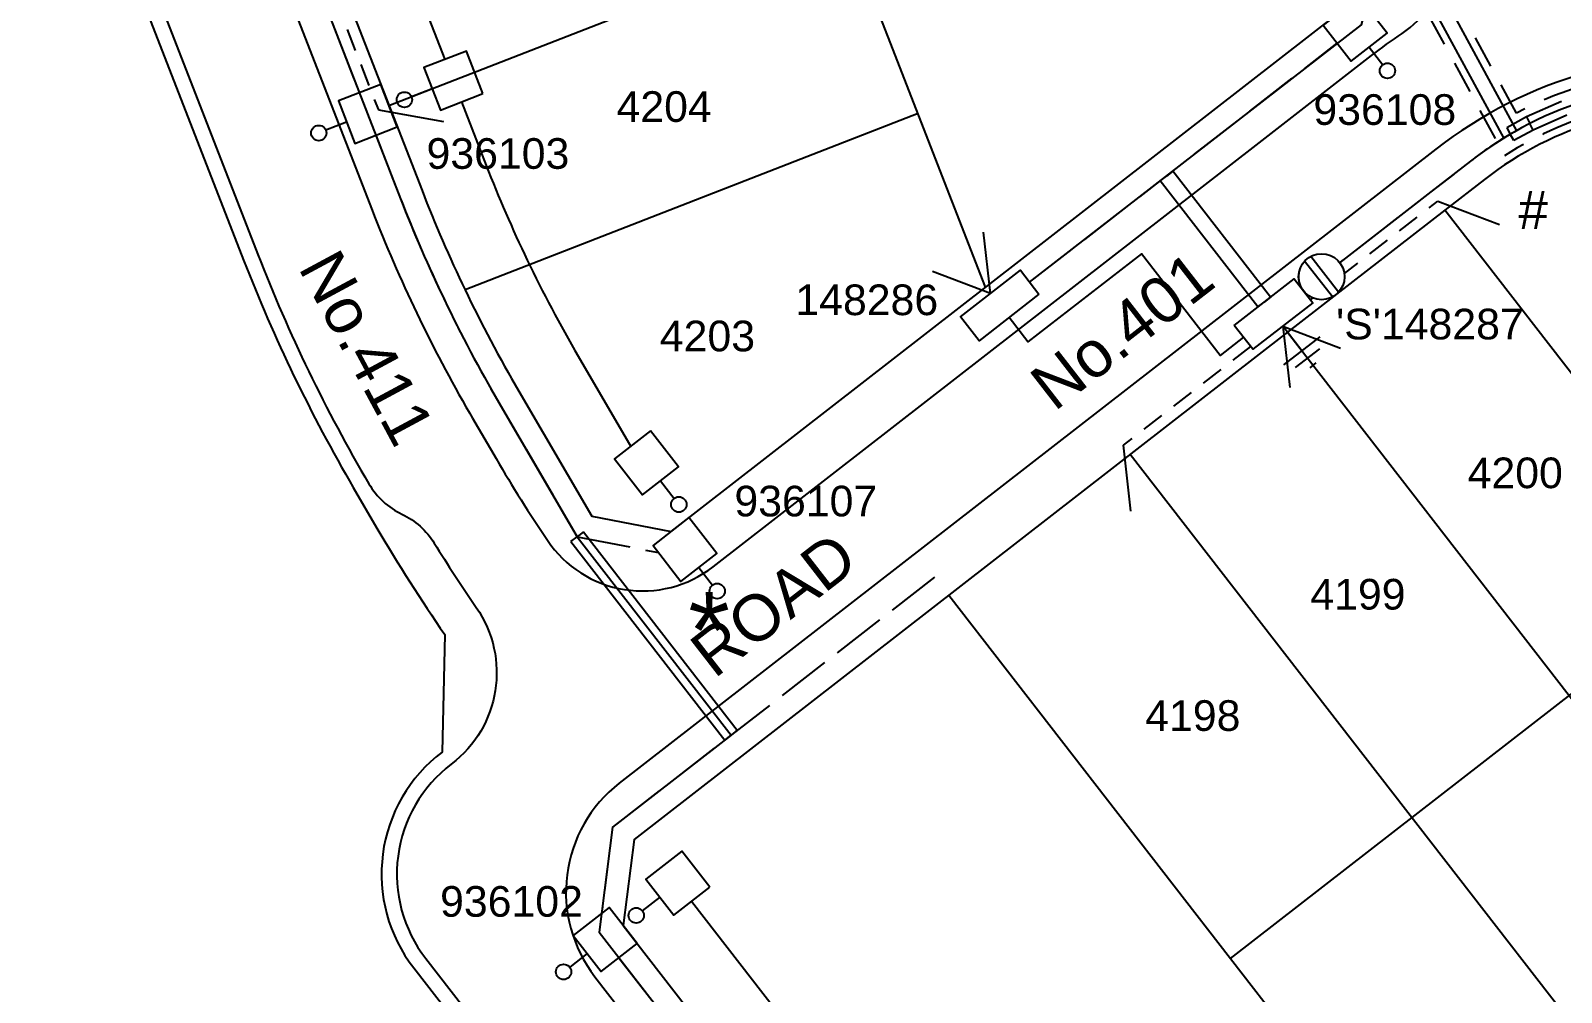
# Model space of a CAD drawing. Header units: metres. Extents: x 292331 to 292798, y 6234101 to 6234674.
# Drawn here: x 292416.2 to 292516.1, y 6234518.7 to 6234581.4 of the extents above; entities that cross this region are included whole.
import ezdxf
from ezdxf.enums import TextEntityAlignment as Align

# ---------------------------------------------------------------- set-up
doc = ezdxf.new("R2010")
doc.units = ezdxf.units.M
doc.header["$LTSCALE"] = 0.7
for name, pattern in [('Cable Exist OH', [1, 1, 0]), ('Cable Exist UG', [8.2, 4, -1.2, 1.8, -1.2]), ('Dash', [5, 3, -2]), ('IE Trench LV', [6.5, 5, -1.5])]:
    doc.linetypes.add(name, pattern=pattern)
doc.layers.get('0').update_dxf_attribs({"color": 6})
for name, color, linetype in [('_User Miscellaneous1', 3, 'Continuous'), ('_User Miscellaneous4', 7, 'Continuous'), ('_User Miscellaneous7', 150, 'Continuous'), ('_User Miscellaneous8', 7, 'Continuous'), ('_User_HV_Exist', 7, 'Continuous'), ('Cadastre Developer_SP_NEW', 4, 'Continuous'), ('Cadastre Easements_SP_EXT', 4, 'Continuous'), ('Cadastre Roads_SP_NEW', 8, 'Continuous'), ('Duct_SP_NEW', 2, 'Continuous'), ('Equip_LV_NEW', 5, 'Continuous'), ('Mains_LV_NEW_R6', 2, 'Continuous'), ('Mains_LV_NEW_T84', 2, 'Continuous'), ('Services_SP_NEW_UG', 2, 'Continuous'), ('SupportsUG_SP_LV_NEW', 2, 'Continuous'), ('SupportsUG_SP_LV_SL_NEW', 2, 'Continuous'), ('Trench_SP_NEW', 2, 'Continuous'), ('UG_Details_SP_MISC', 7, 'Continuous')]:
    doc.layers.add(name, color=color, linetype=linetype)
doc.layers.add('_User Miscellaneous5', color=7, linetype='Continuous', lineweight=35)
doc.layers.add('_User Notes', color=7, linetype='Continuous', plot=False)
doc.styles.add('ARIAL', font='arial.ttf', dxfattribs={"height": 2})
doc.styles.add('POLE_LABEL', font='arial.ttf')
doc.styles.add('SL_LABEL', font='arial.ttf')
doc.styles.get("Standard").update_dxf_attribs({"font": 'arial.ttf'})
doc.styles.add('style1', font='iso3098b.shx')
doc.linetypes.add('Cable New UG', pattern='A,8,-1,["x",style1,S=3.5,R=0,X=0.35,Y=-1],-3.5', length=12.5)
doc.linetypes.add('Cable Z', pattern='A,8,-1,["Z",Standard,S=2.5,R=0,X=0.35,Y=-1.25],-3.5', length=12.5)

# ---------------------------------------------------------------- blocks, each defined once
blk = doc.blocks.new('*U79')
at = {"layer": '_User Miscellaneous7', "lineweight": -3}
blk.add_lwpolyline([(0, -3.03), (0, -1.58)], dxfattribs=at)
blk.add_lwpolyline([(-1.485, -6), (1.485, -6), (1.485, -3.03), (-1.485, -3.03)], close=True, dxfattribs=at)
blk.add_circle((0, -1.08), 0.5, dxfattribs=at)
at = {"layer": '_User Miscellaneous8', "color": 2, "lineweight": -3}
blk.add_lwpolyline([(-1.485, 0), (1.485, 0), (1.485, 2.97), (-1.485, 2.97)], close=True, dxfattribs=at)
at = {"style": 'POLE_LABEL', "flags": 9}
blk.add_attdef('STRUCTURE_PLANT_NUMBER', text='', height=0.2, dxfattribs=at).set_placement((1.641, 1.727), align=Align.MIDDLE_LEFT)
for tag, flags, p in [('STREET_CODE', 9, (1.641, 1.485)), ('OWNED_BY', 9, (1.641, 1.085)), ('COLUMN_TYPE', 9, (1.641, 1.285)), ('OPERATED_BY', 9, (1.641, 0.885)), ('STATE', 9, (1.641, 0.485)), ('USAGE', 9, (1.641, 0.285)), ('MAINTAINED_BY', 9, (1.641, 0.685)), ('LEGEND', 9, (1.641, 0.085)), ('SUBURB', 9, (1.641, -0.315)), ('STREETNAME', 9, (1.641, -0.515)), ('PARENT', 9, (1.641, -0.115)), ('LOCATION', 9, (1.641, -0.715)), ('NOTES', 9, (1.641, -0.915)), ('Z', 1, (1.641, -1.315)), ('LABEL_ALIGNMENT', 9, (1.641, -1.115))]:
    blk.add_attdef(tag, text='', height=0.2, dxfattribs=dict(flags=flags)).set_placement(p, align=Align.MIDDLE_LEFT)
at = {"layer": '_User Miscellaneous5', "style": 'ARIAL', "flags": 8}
blk.add_attdef('ASSET_NUM', text='', height=2, dxfattribs=at).set_placement((2, 3.485), align=Align.MIDDLE_LEFT)
blk = doc.blocks.new('*U80')
at = {"layer": '_User Miscellaneous8', "color": 2}
blk.add_line((0, 0), (0, 1.45), dxfattribs=at)
blk.add_circle((0, 1.95), 0.5, dxfattribs=at)
for tag, p, flags in [('Z', (0, 0), 1), ('OPERATED_BY', (0, -9.607), 9)]:
    blk.add_attdef(tag, p, '', height=0.2, dxfattribs=dict(flags=flags))
at = {"style": 'SL_LABEL', "flags": 9}
blk.add_attdef('STREET_CODE', text='', height=0.2, dxfattribs=at).set_placement((0, -0.2), align=Align.MIDDLE_LEFT)
at = {"flags": 9}
for tag, p in [('CONSTRUCTED_VOLTAGE', (0, -0.4)), ('CONTROL_TYPE', (0, -0.6)), ('LANTERN_PURPOSE', (0, -0.8)), ('LANTERN_TYPE', (0, -1)), ('OPERATING_VOLTAGE', (0, -1.4)), ('ORIENTATION', (0, -1.6)), ('OWNED_BY', (0, -1.8)), ('STATE', (0, -2)), ('NO_PHASES', (0, -1.2)), ('CEXIST', (0, -2.4)), ('CNEW', (0, -2.6)), ('CNUMBER', (0, -2.8)), ('CREMOVE', (0, -3)), ('USAGE', (0, -2.2)), ('CREPLACE', (0, -3.2)), ('LKINGHEIGHT', (0, -3.4)), ('LBRACKET', (0, -3.6)), ('LBRACKETVOCAB', (0, -3.8)), ('LCATEGORY', (0, -4)), ('LCHARGE1', (0, -4.2)), ('LCHARGE1PERCENT', (0, -4.4)), ('LCHARGE2', (0, -4.6)), ('LCHARGE2PERCENT', (0, -4.8)), ('LCHARGE3', (0, -5)), ('LCHARGE3PERCENT', (0, -5.2)), ('LEXIST', (0, -5.4)), ('LLAMP', (0, -5.6)), ('LLAMPVOCAB', (0, -5.8)), ('LMAST', (0, -6)), ('LMASTVOCAB', (0, -6.2)), ('LNEW', (0, -6.4)), ('LANTNUMBER', (0, -6.6)), ('LOUTREACH', (0, -7)), ('LOUTREACHVOCAB', (0, -7.2)), ('LRATECODE', (0, -7.4)), ('LREMOVE', (0, -7.6)), ('LREPLACE', (0, -7.8)), ('LTYPE', (0, -8)), ('SUBURB', (0, -8.6)), ('STREETNAME', (0, -8.8)), ('LTYPEVOCAB', (0, -8.2)), ('LEGEND', (0, -8.4)), ('LOCATION', (0, -9)), ('NOTES', (0, -9.2)), ('MAINTAINED_BY', (0, -9.863))]:
    blk.add_attdef(tag, text='', height=0.2, dxfattribs=at).set_placement(p, align=Align.MIDDLE_LEFT)
at = {"layer": '_User Notes', "style": 'SL_LABEL', "flags": 8}
blk.add_attdef('ASSET_NUM', text='', height=2.5, dxfattribs=at).set_placement((2, 2), align=Align.MIDDLE_LEFT)
at = {"layer": '_User Notes', "flags": 8}
blk.add_attdef('LNUMBER', text='', height=2.5, dxfattribs=at).set_placement((1.2, -2.8), align=Align.MIDDLE_LEFT)
blk = doc.blocks.new('*U112')
at = {"layer": '_User Miscellaneous7', "lineweight": -3}
blk.add_lwpolyline([(-1.485, -3.03), (-1.485, -1.58)], dxfattribs=at)
blk.add_lwpolyline([(-2.97, -6), (0, -6), (0, -3.03), (-2.97, -3.03)], close=True, dxfattribs=at)
blk.add_circle((-1.485, -1.08), 0.5, dxfattribs=at)
at = {"layer": '_User Miscellaneous8', "color": 2, "lineweight": -3}
blk.add_lwpolyline([(-1.485, 0), (1.485, 0), (1.485, 2.97), (-1.485, 2.97)], close=True, dxfattribs=at)
at = {"style": 'POLE_LABEL', "flags": 9}
blk.add_attdef('STRUCTURE_PLANT_NUMBER', text='', height=0.2, dxfattribs=at).set_placement((1.641, 1.727), align=Align.MIDDLE_LEFT)
for tag, flags, p in [('STREET_CODE', 9, (1.641, 1.485)), ('OWNED_BY', 9, (1.641, 1.085)), ('COLUMN_TYPE', 9, (1.641, 1.285)), ('OPERATED_BY', 9, (1.641, 0.885)), ('STATE', 9, (1.641, 0.485)), ('USAGE', 9, (1.641, 0.285)), ('MAINTAINED_BY', 9, (1.641, 0.685)), ('LEGEND', 9, (1.641, 0.085)), ('SUBURB', 9, (1.641, -0.315)), ('STREETNAME', 9, (1.641, -0.515)), ('PARENT', 9, (1.641, -0.115)), ('LOCATION', 9, (1.641, -0.715)), ('NOTES', 9, (1.641, -0.915)), ('Z', 1, (1.641, -1.315)), ('LABEL_ALIGNMENT', 9, (1.641, -1.115))]:
    blk.add_attdef(tag, text='', height=0.2, dxfattribs=dict(flags=flags)).set_placement(p, align=Align.MIDDLE_LEFT)
at = {"layer": '_User Miscellaneous5', "style": 'ARIAL', "flags": 8}
blk.add_attdef('ASSET_NUM', text='', height=2, dxfattribs=at).set_placement((2, 3.485), align=Align.MIDDLE_LEFT)
blk = doc.blocks.new('*U84')
at = {"layer": 'Services_SP_NEW_UG', "color": 2, "flags": 128}
blk.add_lwpolyline([(13, -0.75), (15.247, 2.934)], dxfattribs=at)
at = {"layer": 'Services_SP_NEW_UG', "color": 2, "linetype": 'Dash', "ltscale": 0.7, "flags": 128}
blk.add_lwpolyline([(2.473, -0.75), (13, -0.75)], dxfattribs=at)
blk = doc.blocks.new('A$C1B2C29DD')
at = {"layer": 'Services_SP_NEW_UG', "color": 2, "flags": 128}
for points in [[(0, 0), (-2.1, 3.444)], [(0, 0), (2.1, 3.444)]]:
    blk.add_lwpolyline(points, dxfattribs=at)
blk = doc.blocks.new('*U86')
at = {"layer": 'Services_SP_NEW_UG', "color": 2, "flags": 128}
blk.add_lwpolyline([(-13, -0.75), (-15.247, 2.934)], dxfattribs=at)
at = {"layer": 'Services_SP_NEW_UG', "color": 2, "linetype": 'Dash', "ltscale": 0.7, "flags": 128}
blk.add_lwpolyline([(-2.473, -0.75), (-13, -0.75)], dxfattribs=at)
blk = doc.blocks.new('Earth')
for p, q in [((0, -2.044), (0, 0)), ((-1.5, -2.044), (1.5, -2.044)), ((-1, -2.644), (1, -2.644)), ((-0.25, -3.244), (0.25, -3.244))]:
    blk.add_line(p, q)
blk = doc.blocks.new('*U96')
at = {"layer": 'Services_SP_NEW_UG', "color": 2, "flags": 128}
for points in [[(0, 0), (-2.1, -3.444)], [(0, 0), (2.1, -3.444)]]:
    blk.add_lwpolyline(points, dxfattribs=at)
blk = doc.blocks.new('*U89')
at = {"layer": 'Services_SP_NEW_UG', "color": 2, "flags": 128}
blk.add_lwpolyline([(4.415, 12.25), (1.523, 15.452)], dxfattribs=at)
at = {"layer": 'Services_SP_NEW_UG', "color": 2, "linetype": 'Dash', "ltscale": 0.7, "flags": 128}
blk.add_lwpolyline([(1.418, 2.153), (4.415, 12.25)], dxfattribs=at)
blk = doc.blocks.new('*U72')
blk.add_wipeout([(-1.056, -0.443), (-1.18, -0.584), (-1.286, -0.739), (-1.371, -0.906), (-1.435, -1.083), (-1.476, -1.266), (-1.493, -1.453), (-1.487, -1.64), (-1.458, -1.826), (-1.406, -2.006), (-1.331, -2.178), (-1.236, -2.339), (-1.121, -2.488), (-0.988, -2.62), (-0.84, -2.735), (-0.679, -2.831), (-0.506, -2.906), (-0.326, -2.958), (-0.141, -2.987), (0.047, -2.993), (0.233, -2.976), (0.416, -2.935), (0.593, -2.871), (0.76, -2.786), (0.915, -2.681), (1.056, -2.557), (1.18, -2.416), (1.286, -2.261), (1.371, -2.094), (1.435, -1.917), (1.476, -1.734), (1.493, -1.547), (1.487, -1.36), (1.458, -1.174), (1.406, -0.994), (1.331, -0.822), (1.236, -0.661), (1.121, -0.512), (0.988, -0.38), (0.84, -0.265), (0.679, -0.169), (0.506, -0.094), (0.326, -0.042), (0.141, -0.013), (-0.047, -0.007), (-0.233, -0.024), (-0.416, -0.065), (-0.593, -0.129), (-0.76, -0.214), (-0.915, -0.319)])
for p, q in [((-1.479, -1.25), (1.479, -1.25)), ((-1.479, -1.75), (1.479, -1.75))]:
    blk.add_line(p, q)
blk.add_circle((0, -1.5), 1.5)
for tag, flags, p in [('ACTUAL_STATUS', 9, (1.5, 0)), ('OPERATING_VOLTAGE', 9, (1.5, -0.6)), ('ORIENTATION', 9, (1.5, -0.8)), ('STATE', 9, (1.5, -1)), ('CONSTRUCTED_VOLTAGE', 9, (1.5, -0.2)), ('NO_PHASES', 9, (1.5, -0.4)), ('SWITCH_TYPE', 9, (1.5, -1.2)), ('OWNED_BY', 9, (1.5, -1.8)), ('OPERATED_BY', 9, (1.5, -2)), ('USAGE', 9, (1.5, -1.4)), ('NOTES', 9, (1.5, -1.6)), ('TYPE', 9, (1.5, -2.6)), ('Z', 1, (1.5, -2.8)), ('MAINTAINED_BY', 9, (1.5, -2.2)), ('NUMBER_OF_PHASES', 9, (1.5, -2.4))]:
    blk.add_attdef(tag, text='', height=0.2, dxfattribs=dict(flags=flags)).set_placement(p, align=Align.MIDDLE_LEFT)
blk = doc.blocks.new('*U105')
at = {"lineweight": -3}
blk.add_lwpolyline([(-2.475, 2.49), (2.475, 2.49), (2.475, 0.51), (-2.475, 0.51)], close=True, dxfattribs=at)
for tag, flags, p in [('STREET_CODE', 9, (1.5, 3.5)), ('OWNED_BY', 9, (1.5, 3.3)), ('OPERATED_BY', 9, (1.5, 3.1)), ('MAINTAINED_BY', 9, (1.5, 2.9)), ('STATE', 9, (1.5, 2.7)), ('SUPPORT_TYPE', 9, (1.5, 2.5)), ('USAGE', 9, (1.5, 2.3)), ('LEGEND', 9, (1.5, 2.1)), ('PARENT', 9, (1.5, 1.9)), ('Z', 1, (1.5, 0.9)), ('SUBURB', 9, (1.5, 1.7)), ('STREETNAME', 9, (1.5, 1.5)), ('LOCATION', 9, (1.5, 1.3)), ('NOTES', 9, (1.5, 1.1))]:
    blk.add_attdef(tag, text='', height=0.2, dxfattribs=dict(flags=flags)).set_placement(p, align=Align.MIDDLE_LEFT)
at = {"layer": '_User Miscellaneous4', "style": 'ARIAL', "flags": 8}
blk.add_attdef('ASSET_NUM', text='', height=2, dxfattribs=at).set_placement((2, 5.5), align=Align.MIDDLE_LEFT)

msp = doc.modelspace()

# ---------------------------------------------------------------- linework, layer by layer
at = {"layer": '_User_HV_Exist', "color": 7, "linetype": 'Cable Exist UG', "lineweight": 0, "flags": 128}
msp.add_lwpolyline([(292529.156, 6234577.63), (292527.247, 6234577.816, 0.13286), (292514.888, 6234575.735)], format="xyb", dxfattribs=at)
at = {"layer": 'Cadastre Developer_SP_NEW', "flags": 128}
msp.add_lwpolyline([(292747.582, 6234558.221, 0.173782), (292724.604, 6234569.598), (292520.461, 6234589.531), (292515.029, 6234593.647), (292499.836, 6234632.683, 0.414213), (292486.89, 6234638.375), (292422.589, 6234613.348, 0.414213), (292416.897, 6234600.402), (292430.116, 6234566.436, 0.039296), (292437.28, 6234551.596), (292438.821, 6234548.955, 0.019621), (292443.249, 6234542.009), (292443.069, 6234534.343, 0.41715), (292441.219, 6234520.251), (292559.651, 6234367.619)], format="xyb", dxfattribs=at)
for points in [[(292485.366, 6234624.368), (292433.18, 6234604.057), (292430.903, 6234598.878), (292441.765, 6234570.97, 0.01908), (292444.574, 6234564.496, 0.0202), (292448.076, 6234557.896), (292452.842, 6234549.73), (292458.018, 6234548.728), (292501.771, 6234582.677), (292503.48, 6234588.857), (292490.545, 6234622.091), (292485.366, 6234624.368)], [(292568.979, 6234540.655, 0.101616), (292575.732, 6234548.538, 0.102489), (292578.84, 6234558.532), (292579.684, 6234567.172), (292576.091, 6234571.542), (292527.101, 6234576.323, 0.191592), (292511.122, 6234571.706), (292508.537, 6234569.701), (292498.267, 6234561.731), (292455.603, 6234528.628), (292454.895, 6234523.015), (292486.773, 6234481.932), (292492.385, 6234481.224), (292545.319, 6234522.297)]]:
    msp.add_lwpolyline(points, format="xyb", close=True, dxfattribs=at)
for points in [[(292478.557, 6234564.665), (292459.273, 6234614.213)], [(292469.429, 6234588.119), (292439.608, 6234576.513)], [(292474.144, 6234576.004), (292444.574, 6234564.496)], [(292494.536, 6234520.865), (292544.409, 6234559.563), (292545.866, 6234574.492)], [(292545.319, 6234522.297), (292508.537, 6234569.701)], [(292498.267, 6234561.731), (292535.049, 6234514.328)], [(292524.778, 6234506.358), (292487.996, 6234553.762)], [(292476.145, 6234544.566), (292512.927, 6234497.163)]]:
    msp.add_lwpolyline(points, dxfattribs=at)
at = {"layer": 'Cadastre Easements_SP_EXT', "color": 7, "linetype": 'Dash'}
for p, q in [((292513.205, 6234576.018), (292505.968, 6234589.358)), ((292504.15, 6234588.515), (292512.432, 6234573.248))]:
    msp.add_line(p, q, dxfattribs=at)
for radius, end in [(25, 117.93108), (23, 122.86987)]:
    msp.add_arc((292524.915, 6234553.93), radius, 84.42505, end, dxfattribs=at)
at = {"layer": 'Cadastre Roads_SP_NEW'}
for points in [[(292496.423, 6234574.097), (292503.748, 6234579.781, -0.016826), (292505.749, 6234581.228, 0.35075), (292508.549, 6234590.17), (292506.736, 6234594.829, 0.149011), (292504.932, 6234597.12, -0.149011), (292503.128, 6234599.41), (292494.351, 6234621.963, 0.414213), (292482.699, 6234627.086), (292433.308, 6234607.863, 0.414213), (292428.185, 6234596.211), (292438.503, 6234569.7, 0.038261), (292444.854, 6234556.475), (292445.053, 6234556.132), (292446.594, 6234553.491, 0.016418), (292449.948, 6234548.155, 0.433666), (292460.761, 6234546.426)], [(292485.05, 6234478.444, 0.414214), (292495.573, 6234477.116), (292499.523, 6234480.181, 0.149011), (292501.206, 6234482.562, -0.149011), (292502.888, 6234484.943), (292571.123, 6234537.889), (292571.512, 6234538.196, 0.201868), (292582.324, 6234558.192), (292583.167, 6234566.832, 0.414213), (292576.431, 6234575.025), (292528.747, 6234579.679, 0.191592), (292507.939, 6234573.667), (292454.643, 6234532.312, 0.414214), (292453.05, 6234519.685)]]:
    msp.add_lwpolyline(points, format="xyb", close=True, dxfattribs=at)
at = {"layer": 'Duct_SP_NEW'}
for p, q in [((292489.948, 6234571.604), (292490.359, 6234571.923)), ((292490.769, 6234572.242), (292490.359, 6234571.923)), ((292497.151, 6234564.017), (292490.769, 6234572.242)), ((292496.329, 6234563.38), (292489.948, 6234571.604)), ((292497.151, 6234564.017), (292496.74, 6234563.699)), ((292496.329, 6234563.38), (292496.74, 6234563.699)), ((292451.478, 6234548.068), (292451.889, 6234548.387)), ((292451.478, 6234548.068), (292461.524, 6234535.12)), ((292452.3, 6234548.706), (292451.889, 6234548.387)), ((292452.3, 6234548.706), (292462.346, 6234535.758)), ((292462.346, 6234535.758), (292461.935, 6234535.439)), ((292461.524, 6234535.12), (292461.935, 6234535.439))]:
    msp.add_line(p, q, dxfattribs=at)
at = {"layer": 'Mains_LV_NEW_R6', "color": 2, "linetype": 'Cable Z', "flags": 128}
for points in [[(292434.962, 6234587.045), (292439.63, 6234588.862), (292443.263, 6234579.529)], [(292459.361, 6234524.601), (292489.111, 6234486.259)]]:
    msp.add_lwpolyline(points, dxfattribs=at)
msp.add_lwpolyline([(292444.34, 6234576.761), (292445.959, 6234572.602, 0.01908), (292448.631, 6234566.443, 0.0202), (292451.962, 6234560.165), (292455.393, 6234554.286)], format="xyb", dxfattribs=at)
at = {"layer": 'Mains_LV_NEW_T84', "color": 2, "linetype": 'Cable New UG', "flags": 128}
for points in [[(292481.432, 6234564.997), (292503.084, 6234581.797), (292505.059, 6234588.937), (292491.717, 6234623.215), (292485.401, 6234625.991), (292475.014, 6234621.949)], [(292495.392, 6234561.399), (292493.871, 6234560.22), (292488.722, 6234566.856), (292481.316, 6234561.11), (292480.084, 6234562.698)], [(292499.309, 6234564.439), (292499.302, 6234564.434)]]:
    msp.add_lwpolyline(points, dxfattribs=at)
for points in [[(292435.478, 6234582.988), (292440.367, 6234570.426, 0.01908), (292443.222, 6234563.847, 0.0202), (292446.78, 6234557.14), (292451.889, 6234548.387), (292461.935, 6234535.439), (292454.193, 6234529.432), (292453.329, 6234522.587), (292485.969, 6234480.522), (292492.814, 6234479.658), (292534.013, 6234511.626)], [(292537.05, 6234576.859), (292527.247, 6234577.816, 0.191608), (292510.202, 6234572.891), (292507.618, 6234570.886), (292499.309, 6234564.439)]]:
    msp.add_lwpolyline(points, format="xyb", dxfattribs=at)
at = {"layer": 'Trench_SP_NEW', "linetype": 'IE Trench LV', "flags": 128}
for points in [[(292434.393, 6234585.777), (292437.671, 6234577.353)], [(292481.432, 6234564.997), (292501.517, 6234580.581)], [(292451.889, 6234548.387), (292457.201, 6234547.358)], [(292475.225, 6234545.752), (292454.193, 6234529.432), (292453.482, 6234523.798)], [(292454.621, 6234520.923), (292484.678, 6234482.186)]]:
    msp.add_lwpolyline(points, dxfattribs=at)
for points in [[(292438.749, 6234574.585), (292440.367, 6234570.426, 0.018832), (292443.181, 6234563.931, 0.000248), (292443.222, 6234563.847, 0.0202), (292446.78, 6234557.14), (292451.889, 6234548.387)], [(292512.807, 6234574.652, 0.032783), (292510.202, 6234572.891), (292507.618, 6234570.886), (292499.302, 6234564.434)]]:
    msp.add_lwpolyline(points, format="xyb", dxfattribs=at)
at = {"layer": 'UG_Details_SP_MISC'}
for p, q in [((292512.386, 6234574.423), (292504.637, 6234588.708)), ((292513.23, 6234574.881), (292505.481, 6234589.165)), ((292516.158, 6234576.791), (292513.868, 6234575.776)), ((292513.868, 6234575.776), (292512.579, 6234575.074)), ((292513.868, 6234575.776), (292514.08, 6234575.345)), ((292516.504, 6234575.894), (292514.293, 6234574.914)), ((292512.579, 6234575.074), (292512.808, 6234574.652)), ((292513.23, 6234574.881), (292512.808, 6234574.652)), ((292514.293, 6234574.914), (292513.038, 6234574.231)), ((292514.293, 6234574.914), (292514.08, 6234575.345)), ((292512.386, 6234574.423), (292512.808, 6234574.652)), ((292513.038, 6234574.231), (292512.808, 6234574.652))]:
    msp.add_line(p, q, dxfattribs=at)

# ---------------------------------------------------------------- block references
at = {"layer": 'Equip_LV_NEW', "linetype": 'Cable Exist OH', "lineweight": 0, "rotation": 37.8090525317281}
msp.add_blockref('Earth', (292497.954, 6234562.134), dxfattribs=at)
at = {"layer": 'Services_SP_NEW_UG'}
for name, p, rotation in [('*U89', (292434.893, 6234588.628), 217.8090412238585), ('*U86', (292498.267, 6234561.731), 217.809041221984), ('*U84', (292498.267, 6234561.731), 217.8090412238585)]:
    msp.add_blockref(name, p, dxfattribs=dict(at, rotation=rotation))
at = {"layer": 'Services_SP_NEW_UG', "color": 2, "rotation": 217.8090412108978}
for name, p in [('*U96', (292478.87, 6234564.262)), ('A$C1B2C29DD', (292497.954, 6234562.134))]:
    msp.add_blockref(name, p, dxfattribs=at)
at = {"layer": 'SupportsUG_SP_LV_NEW'}
ref = msp.add_blockref('*U105', (292478.557, 6234564.665), dxfattribs=dict(at, rotation=217.8090066122398))
ref.add_attrib('ASSET_NUM_001', '148286', (292466.137, 6234562.846), dxfattribs={"layer": '_User Miscellaneous4', "height": 2, "style": 'ARIAL'})
at = {"layer": 'SupportsUG_SP_LV_SL_NEW', "ltscale": 0.5}
ref = msp.add_blockref('*U79', (292501.771, 6234582.677), dxfattribs=dict(at, rotation=217.8090505911786))
ref.add_attrib('ASSET_NUM_001', '936108', (292499.954, 6234575.259), dxfattribs={"layer": '_User Miscellaneous5', "height": 2, "style": 'ARIAL'})
ref = msp.add_blockref('*U79', (292439.608, 6234576.513), dxfattribs=dict(at, rotation=111.2662806491717))
ref.add_attrib('ASSET_NUM_001', '936103', (292442.058, 6234572.393), dxfattribs={"layer": '_User Miscellaneous5', "height": 2, "style": 'ARIAL'})
for p, rotation in [((292503.591, 6234580.33), 217.8090505911786), ((292436.84, 6234575.436), 111.2662806491717), ((292459.839, 6234546.381), 217.8090505938401), ((292452.549, 6234521.195), 127.8090505956806)]:
    msp.add_blockref('*U80', p, dxfattribs=dict(at, rotation=rotation))
ref = msp.add_blockref('*U112', (292458.018, 6234548.728), dxfattribs=dict(at, rotation=217.8090505938401))
ref.add_attrib('ASSET_NUM_001', '936107', (292462.157, 6234549.716), dxfattribs={"layer": '_User Miscellaneous5', "height": 2, "style": 'ARIAL'})
ref = msp.add_blockref('*U79', (292454.895, 6234523.015), dxfattribs=dict(at, rotation=127.8090505956806))
ref.add_attrib('ASSET_NUM_001', '936102', (292442.943, 6234523.596), dxfattribs={"layer": '_User Miscellaneous5', "height": 2, "style": 'ARIAL'})

# ---------------------------------------------------------------- texts
at = {"layer": '_User Miscellaneous1', "color": 7, "insert": (292513.331, 6234570.96), "char_height": 2.5, "attachment_point": 1, "rotation": 0.15861, "style": 'ARIAL'}
msp.add_mtext_dynamic_manual_height_columns('{\\C3;#}', width=5, gutter_width=10, heights=[0], dxfattribs=at)
at = {"layer": '_User Miscellaneous1', "color": 7, "insert": (292460.507, 6234542.287), "char_height": 5, "attachment_point": 5, "style": 'ARIAL'}
msp.add_mtext_dynamic_manual_height_columns('{\\C3;*}', width=5, gutter_width=4, heights=[0], dxfattribs=at)
at = {"layer": 'Cadastre Developer_SP_NEW', "color": 4, "style": 'ARIAL'}
for s, p in [('4204', (292454.463, 6234575.455)), ('4203', (292457.29, 6234560.486)), ('4200', (292510.023, 6234551.556)), ('4199', (292499.754, 6234543.636)), ('4198', (292488.976, 6234535.72))]:
    msp.add_text(s, height=2, dxfattribs=at).set_placement(p)
at = {"layer": 'Cadastre Roads_SP_NEW', "color": 2, "style": 'ARIAL'}
for s, rotation, p in [('No.411', 298.2901, (292433.646, 6234565.955)), ('                        No.401', 37.80905, (292460.966, 6234539.382)), ('ROAD', 37.80905, (292460.843, 6234539.083))]:
    msp.add_text(s, height=3, rotation=rotation, dxfattribs=at).set_placement(p)

# ---------------------------------------------------------------- next in the draw order: block references
at = {"layer": 'Equip_LV_NEW', "linetype": 'Cable Exist OH', "lineweight": 0, "rotation": 127.809052535906}
msp.add_blockref('*U72', (292499.302, 6234564.434), dxfattribs=at)

# ---------------------------------------------------------------- next in the draw order: linework, layer by layer
at = {"layer": 'Cadastre Developer_SP_NEW', "flags": 128}
msp.add_lwpolyline([(292782.319, 6234522.177), (292747.582, 6234558.221, 0.173782), (292724.604, 6234569.598), (292520.461, 6234589.531), (292515.029, 6234593.647), (292499.836, 6234632.683, 0.414213), (292486.89, 6234638.375), (292422.589, 6234613.348, 0.414213), (292416.897, 6234600.402), (292430.116, 6234566.436, 0.039296), (292437.28, 6234551.596), (292438.821, 6234548.955, 0.019621), (292443.249, 6234542.009), (292443.069, 6234534.343, 0.41715), (292441.219, 6234520.251), (292559.651, 6234367.619, -0.050103), (292569.735, 6234351.526), (292585.316, 6234320.049, 0.0705), (292596.414, 6234303.842, -0.315379), (292597.382, 6234296.447)], format="xyb", dxfattribs=at)
at = {"layer": 'Cadastre Roads_SP_NEW'}
msp.add_lwpolyline([(292781.599, 6234521.483), (292746.862, 6234557.527, 0.173811), (292724.484, 6234568.605), (292529.841, 6234587.611, 0.051274), (292522.272, 6234587.572, -0.338966), (292514.477, 6234592.308), (292498.904, 6234632.32, 0.414213), (292487.253, 6234637.443), (292422.951, 6234612.416, 0.414213), (292417.828, 6234600.765), (292431.048, 6234566.799, 0.040015), (292438.294, 6234551.842, 0.149996), (292440.457, 6234549.86, -0.143921), (292442.559, 6234547.979, 0.012273), (292445.308, 6234543.777, -0.400844), (292443.674, 6234533.547, 0.41715), (292442.009, 6234520.864), (292560.441, 6234368.232, -0.050103), (292570.631, 6234351.969), (292586.212, 6234320.493, 0.0705), (292597.152, 6234304.518, -0.315379), (292598.269, 6234295.985)], format="xyb", dxfattribs=at)

# ---------------------------------------------------------------- next in the draw order: block references
at = {"layer": 'SupportsUG_SP_LV_NEW'}
ref = msp.add_blockref('*U105', (292498.267, 6234561.731), dxfattribs=dict(at, rotation=37.80905253329562))
ref.add_attrib('ASSET_NUM_001', "'S'148287", (292501.434, 6234561.264), dxfattribs={"layer": '_User Miscellaneous4', "height": 2, "style": 'ARIAL'})

doc.saveas('drawing.dxf')
